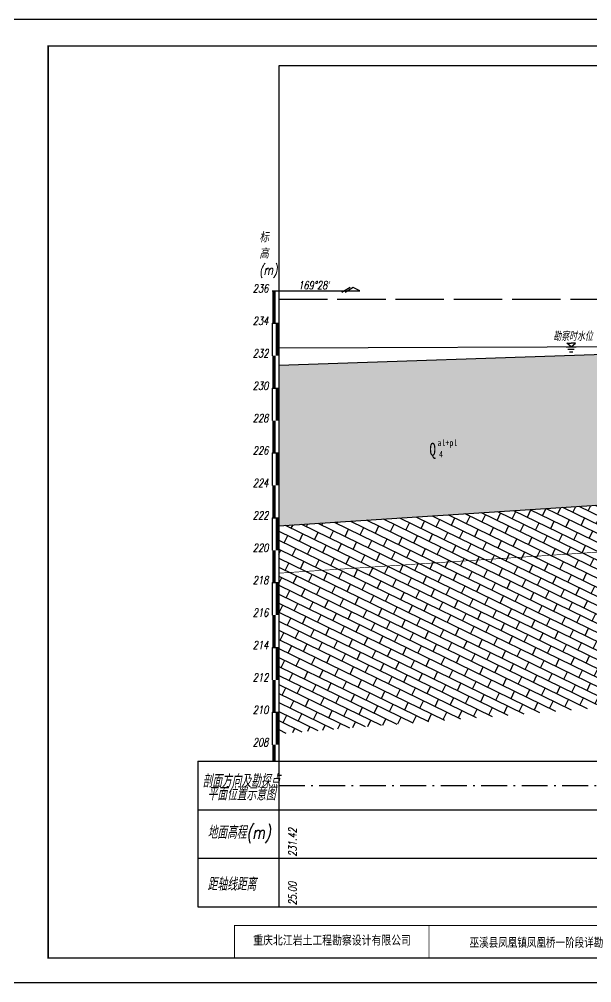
# Model space of a CAD drawing. Header units: millimetres. Extents: x -513 to 23624, y -721 to 12066.
# Drawn here: x -83.5 to 93.2, y -540.9 to -243.7 of the extents above; entities that cross this region are included whole.
import ezdxf
from ezdxf.enums import TextEntityAlignment as Align

# ---------------------------------------------------------------- set-up
doc = ezdxf.new("R2010")
doc.units = ezdxf.units.MM
for name, pattern in [('ACAD_ISO10W100', [18, 12, -3, 0, -3]), ('x-tc', [18, 15, -3]), ('公路风化界线', [12.5, 8, -2, 0.5, -2])]:
    doc.linetypes.add(name, pattern=pattern)
for name, color, linetype in [('图框', 7, 'Continuous'), ('地下水', 5, 'Continuous'), ('地形线', 7, 'Continuous'), ('文字层', 7, 'Continuous')]:
    doc.layers.add(name, color=color, linetype=linetype)
doc.styles.add('FSMM', font='fsdb_e.shx', dxfattribs={"width": 0.75, "bigfont": 'fsdb.shx'})
doc.styles.get("Standard").update_dxf_attribs({"font": 'italc1.shx', "width": 0.75, "bigfont": 'fsdb.shx'})
doc.styles.add('xdb', font='italc1.shx', dxfattribs={"width": 0.75, "bigfont": 'fsdb.shx'})
doc.styles.add('宋体', font='italc1.shx', dxfattribs={"width": 0.75, "bigfont": 'fsdb.shx'})
doc.linetypes.add('x-bzh', pattern='A,0,-0.35,[138,ltypeshp.shx,S=0.3,R=0,X=-0.35,Y=0],-2.65', length=3)

# ---------------------------------------------------------------- blocks, each defined once
blk = doc.blocks.new('地下水标记(剖面)')
at = {"layer": '文字层', "color": 7, "linetype": 'Continuous'}
for p, q in [((-1.53, 0), (1.53, 0)), ((0, 0.01), (-1.32, 1.1)), ((-1.32, 1.1), (0, 1.1)), ((0, 0.01), (1.32, 1.1)), ((1.32, 1.1), (0, 1.1)), ((-1.01, -0.75), (0.99, -0.75)), ((-0.51, -1.5), (0.49, -1.5))]:
    blk.add_line(p, q, dxfattribs=at)

msp = doc.modelspace()

# ---------------------------------------------------------------- hatches: boundary and pattern name
at = {"linetype": 'Continuous'}
h = msp.add_hatch(dxfattribs=at)
h.set_pattern_fill('LST', style=0, pattern_type=2)
h.set_pattern_definition([(0, (0, 0), (0, 10), [1, -9]), (45, (1, 0), (-10, 8e-16), [0.7071, -13.43503]), (135, (0, 0), (-8e-16, -10), [0.7071, -13.43503]), (90, (-0.5, 0.5), (-10, 6e-16), [0.5, -9.5]), (135, (3.75, 3.75), (-8e-16, -10), [1.06066, -13.08148]), (90, (1.5, 0.5), (-10, 6e-16), [0.5, -9.5]), (45, (-0.5, 1), (-10, 8e-16), [0.7071, -13.43503]), (0, (0, 1.5), (0, 10), [1, -9]), (135, (1.5, 1), (-8e-16, -10), [0.7071, -13.43503]), (45, (7.5, -0.5), (-10, 8e-16), [0.7071, -13.43503]), (90, (8, 0), (-10, 6e-16), [1, -9]), (135, (8, 1), (-8e-16, -10), [0.7071, -13.43503]), (0, (7, -0.5), (0, 10), [0.5, -9.5]), (0, (7, 1.5), (0, 10), [0.5, -9.5]), (135, (7, -0.5), (-8e-16, -10), [0.7071, -13.43503]), (90, (6.5, 0), (-10, 6e-16), [1, -9]), (45, (6.5, 1), (-10, 8e-16), [0.7071, -13.43503]), (0, (3.75, 3.75), (0, 10), [0.5, -9.5]), (45, (4.25, 3.75), (-10, 8e-16), [0.7071, -13.43503]), (90, (4.75, 4.25), (-10, 6e-16), [0.5, -9.5]), (135, (4.75, 4.75), (-8e-16, -10), [1.06066, -13.08148]), (0, (3.5, 5.5), (0, 10), [0.5, -9.5]), (90, (3, 4.5), (-10, 6e-16), [0.5, -9.5]), (45, (3, 5), (-10, 8e-16), [0.7071, -13.43503]), (0, (7.5, 5), (0, 10), [0.5, -9.5]), (45, (8, 5), (-10, 8e-16), [1.06066, -13.08148]), (90, (8.75, 5.75), (-10, 6e-16), [0.5, -9.5]), (135, (7.5, 5), (-8e-16, -10), [0.7071, -13.43503]), (90, (7, 5.5), (-10, 6e-16), [0.5, -9.5]), (45, (7, 6), (-10, 8e-16), [1.06066, -13.08148]), (0, (7.75, 6.75), (0, 10), [0.5, -9.5]), (135, (8.75, 6.25), (-8e-16, -10), [0.7071, -13.43503]), (0, (3.75, 7.5), (0, 10), [0.5, -9.5]), (135, (3.75, 7.5), (-8e-16, -10), [0.7071, -13.43503]), (90, (3.25, 8), (-10, 6e-16), [0.5, -9.5]), (45, (3.25, 8.5), (-10, 8e-16), [1.06066, -13.08148]), (0, (4, 9.25), (0, 10), [0.5, -9.5]), (135, (5, 8.75), (-8e-16, -10), [0.7071, -13.43503]), (90, (5, 8.25), (-10, 6e-16), [0.5, -9.5]), (45, (4.25, 7.5), (-10, 8e-16), [1.06066, -13.08148]), (90, (0, 1.2), (-2.5, 2.5), [0.1, -4.9]), (0, (0, 1.3), (2.5, 2.5), [0.1, -4.9]), (90, (0.1, 1.2), (-2.5, 2.5), [0.1, -4.9]), (0, (0, 1.2), (2.5, 2.5), [0.1, -4.9])])
h.paths.add_polyline_path([(134.05713, -346.54737), (134.05713, -393.04737), (246.55713, -387.88197), (246.55713, -343.39737)])
h.paths.add_polyline_path([(134.05713, -346.54737), (121.55713, -346.59737), (109.05713, -346.64737), (109.05713, -392.64737), (134.05713, -393.04737)])
h.paths.add_polyline_path([(-3.44287, -350.39737), (-3.44287, -357.49737), (-3.44287, -399.92883), (109.05713, -392.64737), (109.05713, -346.64737)])
h.paths.add_polyline_path([(181.70193, -366.24848), (187.73527, -366.24848), (187.73527, -369.61515), (181.70193, -369.61515)], flags=24)
h.paths.add_polyline_path([(182.20193, -369.74848), (184.1186, -369.74848), (184.1186, -372.74848), (182.20193, -372.74848)], flags=24)
h.paths.add_polyline_path([(178.70193, -366.74848), (182.5686, -366.74848), (182.5686, -373.19293), (178.70193, -373.19293)], flags=24)
h.paths.add_polyline_path([(134.55713, -391.04737), (145.29998, -391.04737), (145.29998, -394.04737), (134.55713, -394.04737)], flags=9)
h.paths.add_polyline_path([(109.55713, -390.64737), (120.25237, -390.64737), (120.25237, -393.64737), (109.55713, -393.64737)], flags=9)
h.paths.add_polyline_path([(45.04465, -372.84225), (51.07798, -372.84225), (51.07798, -376.20892), (45.04465, -376.20892)], flags=24)
h.paths.add_polyline_path([(45.54465, -376.34225), (47.46132, -376.34225), (47.46132, -379.34225), (45.54465, -379.34225)], flags=24)
h.paths.add_polyline_path([(42.04465, -373.34225), (45.91132, -373.34225), (45.91132, -379.78669), (42.04465, -379.78669)], flags=24)
h = msp.add_hatch(dxfattribs=at)
h.set_pattern_fill('HY', angle=334.0085537, style=0, pattern_type=2)
h.set_pattern_definition([(334.00855, (0, 0), (1.095592, 2.247149), []), (64.00855, (0, 0), (-2.499846, 4.000097), [2.5, -2.5])])
h.paths.add_polyline_path([(-3.44287, -399.92883), (-3.44287, -414.57722), (109.05713, -407.14737), (109.05713, -392.64737)])
h.paths.add_polyline_path([(-3.44287, -414.57722), (-3.44287, -417.49737), (-3.44287, -464.06404), (109.05713, -454.96394), (109.05713, -407.14737)])
h.paths.add_polyline_path([(134.05713, -408.04737), (134.05713, -452.9417), (208.39702, -446.92836), (246.55713, -441.72172), (246.55713, -400.95295)])
h.paths.add_polyline_path([(246.55713, -400.95295), (246.55713, -387.88197), (134.05713, -393.04737), (134.05713, -408.04737)])
h.paths.add_polyline_path([(134.05713, -408.04737), (134.05713, -393.04737), (109.05713, -392.64737), (109.05713, -407.14737)])
h.paths.add_polyline_path([(109.05713, -407.14737), (109.05713, -454.96394), (134.05713, -452.9417), (134.05713, -408.04737)])
h.paths.add_polyline_path([(134.55713, -406.04737), (147.10177, -406.04737), (147.10177, -409.04737), (134.55713, -409.04737)], flags=24)
h.paths.add_polyline_path([(134.55713, -391.04737), (146.19106, -391.04737), (146.19106, -394.04737), (134.55713, -394.04737)], flags=25)
h.paths.add_polyline_path([(109.55713, -405.14737), (122.10177, -405.14737), (122.10177, -408.14737), (109.55713, -408.14737)], flags=9)
h.paths.add_polyline_path([(109.55713, -390.64737), (121.19106, -390.64737), (121.19106, -393.64737), (109.55713, -393.64737)], flags=9)
h.paths.add_polyline_path([(109.05713, -449.89737), (115.7357, -449.89737), (115.7357, -452.89737), (109.05713, -452.89737)], flags=9)

# ---------------------------------------------------------------- linework, layer by layer
for p, q in [((246.55713, -258.0546), (-3.44287, -258.0546)), ((-3.44287, -258.0546), (-3.44287, -490.04737)), ((-3.44287, -327.49737), (-3.44287, -337.49737)), ((-5.44287, -337.49737), (-5.44287, -347.49737)), ((-5.44287, -337.49737), (-3.44287, -337.49737)), ((-5.44287, -337.49737), (-3.44287, -337.49737)), ((-3.44287, -347.49737), (-3.44287, -357.49737)), ((-5.44287, -357.49737), (-5.44287, -367.49737)), ((-5.44287, -357.49737), (-3.44287, -357.49737)), ((-5.44287, -357.49737), (-3.44287, -357.49737)), ((-3.44287, -367.49737), (-3.44287, -377.49737)), ((-5.44287, -377.49737), (-5.44287, -387.49737)), ((-5.44287, -377.49737), (-3.44287, -377.49737)), ((-5.44287, -377.49737), (-3.44287, -377.49737)), ((-3.44287, -387.49737), (-3.44287, -397.49737)), ((-5.44287, -397.49737), (-5.44287, -407.49737)), ((-5.44287, -397.49737), (-3.44287, -397.49737)), ((-5.44287, -397.49737), (-3.44287, -397.49737)), ((-3.44287, -407.49737), (-3.44287, -417.49737)), ((-5.44287, -417.49737), (-5.44287, -427.49737)), ((-5.44287, -417.49737), (-3.44287, -417.49737)), ((-5.44287, -417.49737), (-3.44287, -417.49737)), ((-3.44287, -427.49737), (-3.44287, -437.49737)), ((-5.44287, -437.49737), (-5.44287, -447.49737)), ((-5.44287, -437.49737), (-3.44287, -437.49737)), ((-5.44287, -437.49737), (-3.44287, -437.49737)), ((-3.44287, -447.49737), (-3.44287, -457.49737)), ((-5.44287, -457.49737), (-5.44287, -467.49737)), ((-5.44287, -457.49737), (-3.44287, -457.49737)), ((-5.44287, -457.49737), (-3.44287, -457.49737)), ((-3.44287, -467.49737), (-3.44287, -477.49737)), ((-28.44287, -472.52777), (246.55713, -472.52777)), ((-5.44287, -472.52777), (-3.44287, -472.52777)), ((-3.44287, -472.52777), (-3.44287, -487.52777)), ((-28.44287, -487.52777), (246.55713, -487.52777)), ((-28.44287, -487.52777), (-28.44287, -517.52777)), ((-3.44287, -487.52777), (-3.44287, -517.52777)), ((-28.44287, -502.52777), (246.55713, -502.52777)), ((-28.44287, -517.52777), (246.55713, -517.52777))]:
    msp.add_line(p, q)
at = {"color": 7, "linetype": 'Continuous'}
for p, q in [((18.55713, -326.49737), (16.05713, -327.99737)), ((19.55713, -326.49737), (17.05713, -327.99737)), ((21.55713, -327.49737), (19.55713, -326.49737)), ((-5.44287, -327.49737), (21.55713, -327.49737))]:
    msp.add_line(p, q, dxfattribs=at)
at = {"linetype": '公路风化界线'}
msp.add_line((-3.44287, -480.02777), (246.55713, -480.02777), dxfattribs=at)
at = {"color": 7, "linetype": 'Continuous', "const_width": 0.5}
msp.add_lwpolyline([(-74.63167, -251.95359), (311.88173, -251.95359), (311.88173, -533.28336), (-74.63167, -533.28336)], close=True, dxfattribs=at)
for points in [[(-4.94287, -327.49737, 1, 1, 0), (-4.94287, -337.49737, 0, 0, 0)], [(-3.94287, -337.49737, 1, 1, 0), (-3.94287, -347.49737, 0, 0, 0)], [(-4.94287, -347.49737, 1, 1, 0), (-4.94287, -357.49737, 0, 0, 0)], [(-3.94287, -357.49737, 1, 1, 0), (-3.94287, -367.49737, 0, 0, 0)], [(-4.94287, -367.49737, 1, 1, 0), (-4.94287, -377.49737, 0, 0, 0)], [(-3.94287, -377.49737, 1, 1, 0), (-3.94287, -387.49737, 0, 0, 0)], [(-4.94287, -387.49737, 1, 1, 0), (-4.94287, -397.49737, 0, 0, 0)], [(-3.94287, -397.49737, 1, 1, 0), (-3.94287, -407.49737, 0, 0, 0)], [(-4.94287, -407.49737, 1, 1, 0), (-4.94287, -417.49737, 0, 0, 0)], [(-3.94287, -417.49737, 1, 1, 0), (-3.94287, -427.49737, 0, 0, 0)], [(-4.94287, -427.49737, 1, 1, 0), (-4.94287, -437.49737, 0, 0, 0)], [(-3.94287, -437.49737, 1, 1, 0), (-3.94287, -447.49737, 0, 0, 0)], [(-4.94287, -447.49737, 1, 1, 0), (-4.94287, -457.49737, 0, 0, 0)], [(-3.94287, -457.49737, 1, 1, 0), (-3.94287, -467.49737, 0, 0, 0)], [(-4.94287, -467.49737, 1, 1, 0), (-4.94287, -472.52777, 0, 0, 0)]]:
    msp.add_lwpolyline(points, format="xyseb")
at = {"color": 7, "linetype": 'x-bzh'}
msp.add_lwpolyline([(-3.44287, -399.92883), (109.05713, -392.64737), (134.05713, -393.04737), (246.55713, -387.88197)], dxfattribs=at)
at = {"color": 7, "linetype": 'ACAD_ISO10W100', "const_width": 0.2, "flags": 128}
msp.add_lwpolyline([(-3.44287, -414.57722), (109.05713, -407.14737), (134.05713, -408.04737), (246.55713, -400.95295)], dxfattribs=at)
at = {"linetype": 'Continuous'}
msp.add_lwpolyline([(-28.44287, -472.52777), (-28.44287, -487.52777)], dxfattribs=at)
at = {"layer": '图框', "color": 9}
msp.add_lwpolyline([(328.3014, -540.91461), (-92.19112, -540.91461), (-92.19112, -243.7014), (328.3014, -243.7014)], close=True, dxfattribs=at)
at = {"layer": '图框', "color": 7, "linetype": 'Continuous', "const_width": 0.3}
msp.add_lwpolyline([(311.88173, -523.28336), (-17.11827, -523.28336), (-17.11827, -533.28336)], dxfattribs=at)
msp.add_lwpolyline([(311.88173, -523.28336), (-17.11827, -523.28336), (-17.11827, -533.28336)], dxfattribs=at)
at = {"layer": '图框', "color": 7, "const_width": 0.2}
msp.add_lwpolyline([(42.96985, -533.28336), (42.96985, -523.28336)], dxfattribs=at)
at = {"layer": '地下水', "linetype": 'x-tc'}
msp.add_lwpolyline([(-3.44287, -329.99737), (246.55713, -329.99737)], dxfattribs=at)
at = {"layer": '地下水', "linetype": 'Continuous'}
msp.add_lwpolyline([(-3.44287, -345.09737), (217.39046, -344.21404)], dxfattribs=at)
at = {"layer": '地形线'}
msp.add_line((-3.44287, -350.39737), (109.05713, -346.64737), dxfattribs=at)

# ---------------------------------------------------------------- block references
at = {"layer": '地下水', "color": 7, "linetype": 'Continuous'}
msp.add_blockref('地下水标记(剖面)', (86.79335, -344.74815), dxfattribs=at)

# ---------------------------------------------------------------- texts
at = {"attachment_point": 1, "style": 'xdb'}
for s, insert, char_height, width in [('标', (-9.44287, -309.49737), 3, 6), ('高', (-9.44287, -314.49737), 3, 6), ('(m)', (-9.44287, -319.49737), 3, 18), ('236', (-11.44287, -325.49737), 2.5, 15), ('234', (-11.44287, -335.49737), 2.5, 15), ('232', (-11.44287, -345.49737), 2.5, 15), ('230', (-11.44287, -355.49737), 2.5, 15), ('228', (-11.44287, -365.49737), 2.5, 15), ('226', (-11.44287, -375.49737), 2.5, 15), ('224', (-11.44287, -385.49737), 2.5, 15), ('222', (-11.44287, -395.49737), 2.5, 15), ('220', (-11.44287, -405.49737), 2.5, 15), ('218', (-11.44287, -415.49737), 2.5, 15), ('216', (-11.44287, -425.49737), 2.5, 15), ('214', (-11.44287, -435.49737), 2.5, 15), ('212', (-11.44287, -445.49737), 2.5, 15), ('210', (-11.44287, -455.49737), 2.5, 15), ('208', (-11.44287, -465.49737), 2.5, 15), ('剖面方向及勘探点', (-27.01697, -476.66403), 4, 35), ('平面位置示意图', (-25.44287, -480.6512), 4, 35), ('地面高程(m)', (-25.44287, -492.52777), 4, 35), ('距轴线距离', (-25.44287, -508.52777), 4, 35)]:
    msp.add_mtext(s, dxfattribs=dict(at, insert=insert, char_height=char_height, width=width))
at = {"color": 7, "linetype": 'Continuous', "attachment_point": 1}
for s, insert, char_height, width, style in [('169°28′', (2.55713, -324.49737), 2.5, 35, 'xdb'), ('{\\fSimSun|b0|i0|c134|p2;Q}', (43.04465, -374.34225), 4, 8, '宋体'), ('{\\fSimSun|b0|i0|c134|p2;al+pl}', (45.54465, -373.34225), 2, 20, '宋体'), ('{\\fSimSun|b0|i0|c134|p2;4}', (46.04465, -376.84225), 2, 4, '宋体')]:
    msp.add_mtext(s, dxfattribs=dict(at, insert=insert, char_height=char_height, width=width, style=style))
at = {"char_height": 2.5, "attachment_point": 1, "rotation": 89.9999985, "style": 'xdb'}
for s, insert, width in [('231.42', (-0.44287, -502.02777), 30), ('25.00', (-0.44287, -517.02777), 25)]:
    msp.add_mtext(s, dxfattribs=dict(at, insert=insert, width=width))
at = {"layer": '图框', "color": 7, "linetype": 'Continuous', "style": 'FSMM', "width": 0.8}
for s, height, p in [('重庆北江岩土工程勘察设计有限公司', 3.168, (13.0156, -527.71167)), ('巫溪县凤凰镇凤凰桥一阶段详勘', 3.072, (76.08776, -528.41176))]:
    msp.add_text(s, height=height, dxfattribs=at).set_placement(p, align=Align.MIDDLE)
at = {"layer": '地下水', "color": 7, "insert": (81.27384, -340.38674), "char_height": 2.5, "width": 31.7, "attachment_point": 1}
msp.add_mtext('勘察时水位', dxfattribs=at)

doc.saveas('drawing.dxf')
